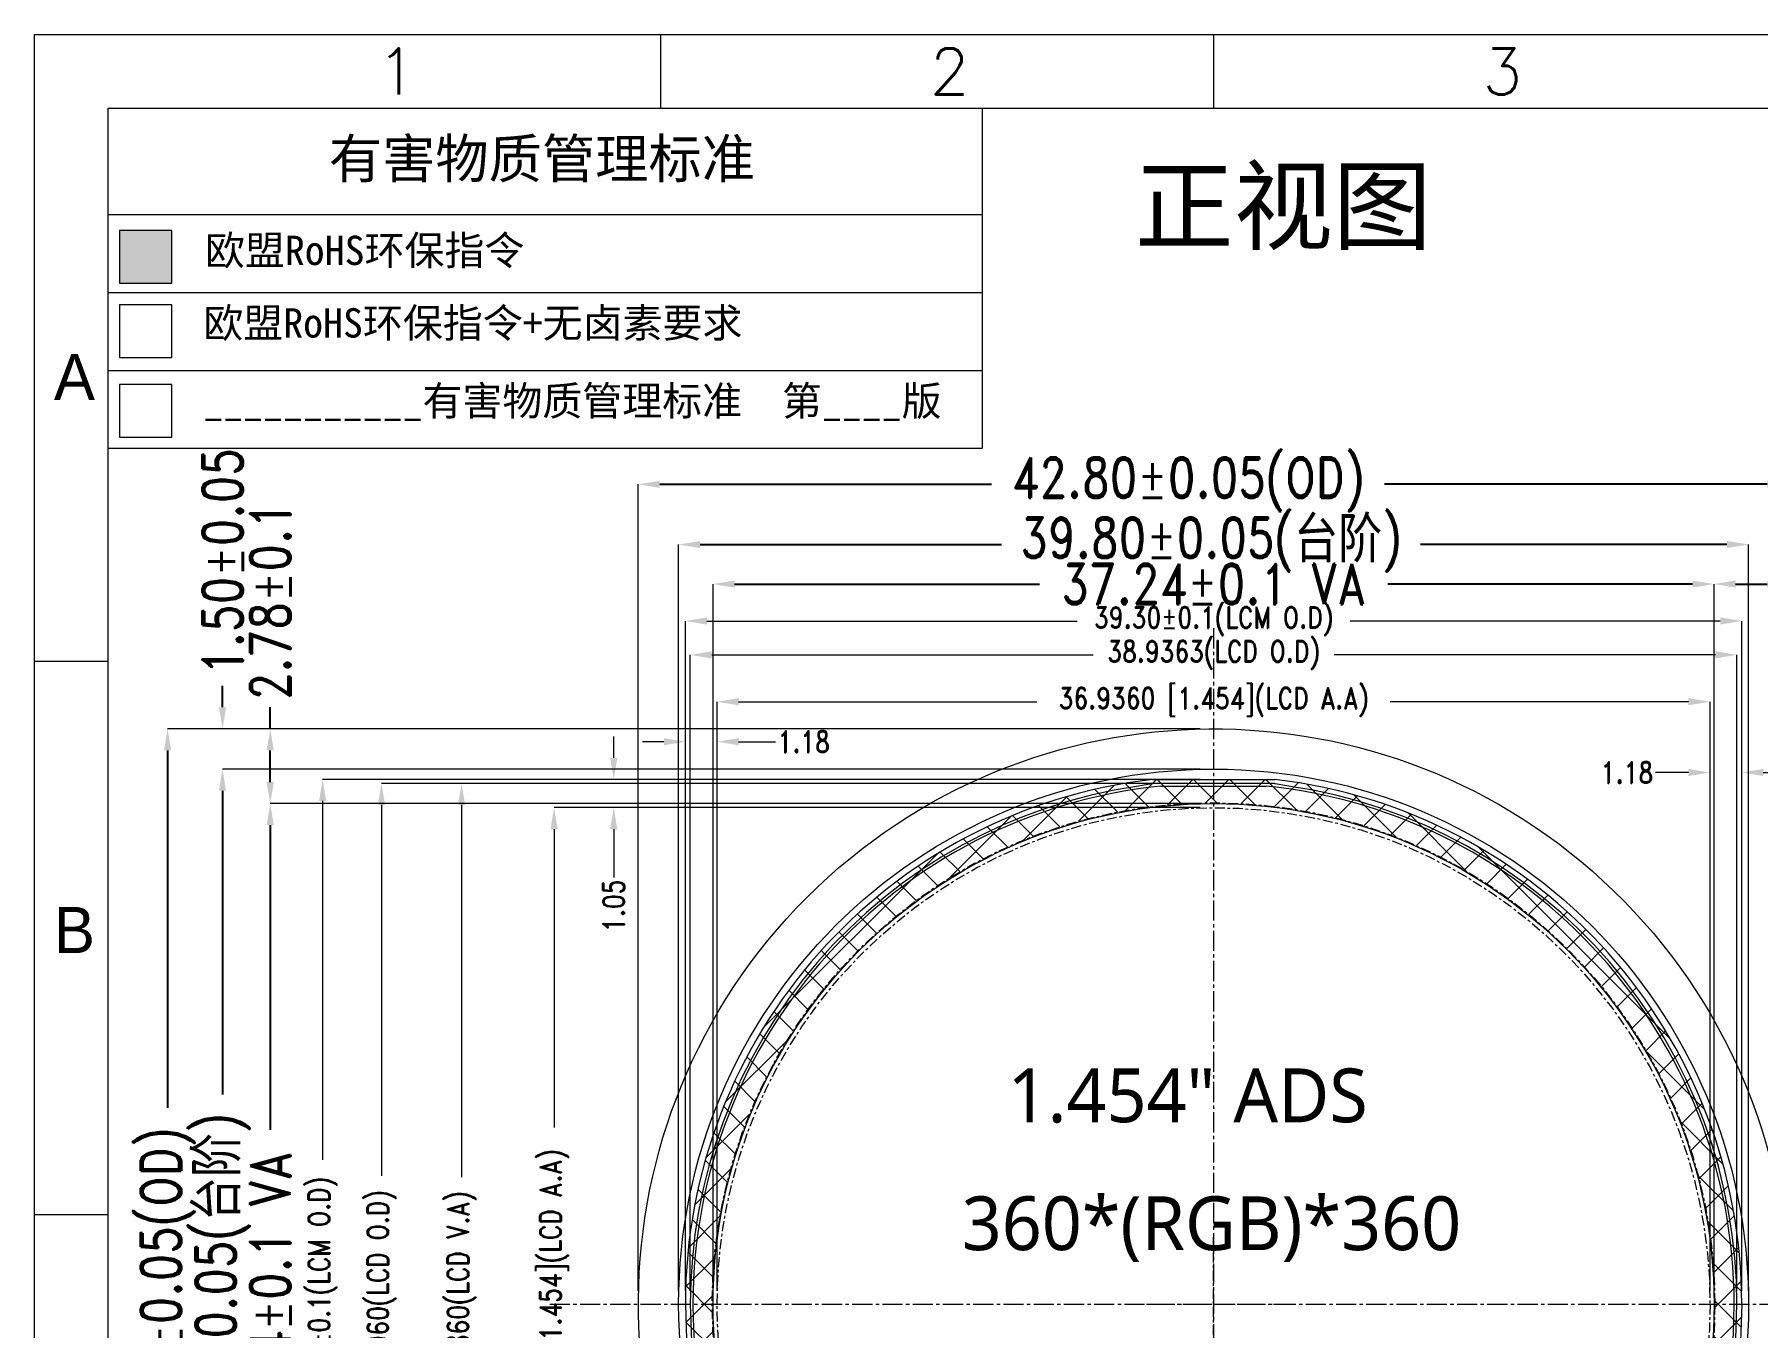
# Model space of a CAD drawing. Header units: millimetres. Extents: x 1087 to 1896, y -176 to 308.
# Drawn here: x 1593.5 to 1657.6, y 259.8 to 307.9 of the extents above; entities that cross this region are included whole.
import ezdxf

# ---------------------------------------------------------------- set-up
doc = ezdxf.new("R2010")
doc.units = ezdxf.units.MM
doc.linetypes.add('CENTER', pattern=[0.6, 0.375, -0.075, 0.075, -0.075])
doc.linetypes.add('CENTER2', pattern=[1.125, 0.75, -0.125, 0.125, -0.125])
doc.layers.get('0').update_dxf_attribs({"color": 255, "lineweight": 5})
doc.layers.get('Defpoints').update_dxf_attribs({"color": 5, "lineweight": 5})
for name, color, linetype, lineweight in [('4 BLU-Shap', 5, 'Continuous', 5), ('5 BLU-Housing', 2, 'Continuous', 5), ('6 BLU-FPCA', 2, 'Continuous', 5), ('BLU', 50, 'Continuous', 5), ('DIM', 3, 'Continuous', 5), ('LCD', 4, 'Continuous', 5), ('lens', 6, 'Continuous', 13), ('POL', 210, 'Continuous', 5), ('图框', 255, 'Continuous', 5)]:
    doc.layers.add(name, color=color, linetype=linetype, lineweight=lineweight)
doc.styles.add('RD', font='ROMAND.shx', dxfattribs={"width": 0.8})
doc.styles.get("Standard").update_dxf_attribs({"font": 'txt', "bigfont": 'gbcbig.shx'})
doc.styles.add('宋体', font='')
doc.styles.add('汉字', font='')
doc.styles.get('宋体').set_extended_font_data('SimSun')
doc.styles.get('汉字').set_extended_font_data('SimSun')
doc.dimstyles.new('DIM', dxfattribs={"dimtxt": 0.8, "dimasz": 0.8, "dimexe": 0, "dimexo": 0.5, "dimgap": 0.11, "dimtad": 0, "dimzin": 1, "dimdsep": 46, "dimtxsty": 'RD', "dimcen": 0, "dimclrd": 256, "dimclre": 256, "dimclrt": 256, "dimadec": 0, "dimazin": 0, "dimtm": 1e-09, "dimtfac": 1, "dimtofl": 0, "dimtmove": 0, "dimatfit": 3, "dimfxl": 0, "dimlwe": -1, "dimarcsym": 0})

# ---------------------------------------------------------------- blocks, each defined once
blk = doc.blocks.new('*D57')
at = {"layer": 'Defpoints', "color": 0, "lineweight": 5, "transparency": 16777216}
for p in [(1657.062, 286.062), (1617.762, 260.653), (1657.062, 260.653)]:
    blk.add_point(p, dxfattribs=at)
at = {"layer": 'DIM', "lineweight": 5, "transparency": 16777216}
for p, q in [((1617.762, 261.153), (1617.762, 286.062)), ((1618.562, 286.062), (1632.335, 286.062)), ((1656.262, 286.062), (1642.49, 286.062)), ((1657.062, 261.153), (1657.062, 286.062))]:
    blk.add_line(p, q, dxfattribs=at)
for points in [[(1618.562, 286.195), (1618.562, 285.929), (1617.762, 286.062)], [(1656.262, 286.195), (1656.262, 285.929), (1657.062, 286.062)]]:
    blk.add_solid(points, dxfattribs=at)
at = {"layer": 'DIM', "lineweight": 5, "transparency": 16777216, "insert": (1637.412, 286.062), "char_height": 0.8, "attachment_point": 5, "style": 'RD'}
blk.add_mtext('39.30±0.1(LCM O.D)', dxfattribs=at)
blk = doc.blocks.new('*D58')
at = {"layer": 'Defpoints', "color": 0, "lineweight": 5, "transparency": 16777216}
for p in [(1637.412, 280.171), (1604.268, 239.215), (1632.526, 239.215)]:
    blk.add_point(p, dxfattribs=at)
at = {"layer": 'DIM', "lineweight": 5, "transparency": 16777216}
for p, q in [((1636.912, 280.171), (1604.268, 280.171)), ((1604.268, 279.371), (1604.268, 266.021)), ((1604.268, 240.015), (1604.268, 255.865)), ((1632.026, 239.215), (1604.268, 239.215))]:
    blk.add_line(p, q, dxfattribs=at)
for points in [[(1604.135, 279.371), (1604.401, 279.371), (1604.268, 280.171)], [(1604.135, 240.015), (1604.401, 240.015), (1604.268, 239.215)]]:
    blk.add_solid(points, dxfattribs=at)
at = {"layer": 'DIM', "lineweight": 5, "transparency": 16777216, "insert": (1604.268, 260.943), "char_height": 0.8, "attachment_point": 5, "rotation": 90, "style": 'RD'}
blk.add_mtext('40.96±0.1(LCM O.D)', dxfattribs=at)
blk = doc.blocks.new('*D59')
at = {"layer": 'Defpoints', "color": 0, "lineweight": 5, "transparency": 16777216}
for p in [(1655.88, 283.06), (1618.944, 260.651), (1655.88, 260.653)]:
    blk.add_point(p, dxfattribs=at)
at = {"layer": 'DIM', "lineweight": 5, "transparency": 16777216}
for p, q in [((1618.944, 261.151), (1618.944, 283.06)), ((1619.744, 283.06), (1630.842, 283.06)), ((1655.08, 283.06), (1643.983, 283.06)), ((1655.88, 261.153), (1655.88, 283.06))]:
    blk.add_line(p, q, dxfattribs=at)
for points in [[(1619.744, 283.194), (1619.744, 282.927), (1618.944, 283.06)], [(1655.08, 283.194), (1655.08, 282.927), (1655.88, 283.06)]]:
    blk.add_solid(points, dxfattribs=at)
at = {"layer": 'DIM', "lineweight": 5, "transparency": 16777216, "insert": (1637.412, 283.06), "char_height": 0.8, "attachment_point": 5, "style": 'RD'}
blk.add_mtext('36.9360 [1.454](LCD A.A)', dxfattribs=at)
blk = doc.blocks.new('*D60')
at = {"layer": 'Defpoints', "color": 0, "lineweight": 5, "transparency": 16777216}
for p in [(1656.881, 284.803), (1617.944, 260.657), (1656.881, 260.655)]:
    blk.add_point(p, dxfattribs=at)
at = {"layer": 'DIM', "lineweight": 5, "transparency": 16777216}
for p, q in [((1617.944, 261.157), (1617.944, 284.803)), ((1618.744, 284.803), (1632.929, 284.803)), ((1656.081, 284.803), (1641.896, 284.803)), ((1656.881, 261.155), (1656.881, 284.803))]:
    blk.add_line(p, q, dxfattribs=at)
for points in [[(1618.744, 284.936), (1618.744, 284.67), (1617.944, 284.803)], [(1656.081, 284.936), (1656.081, 284.67), (1656.881, 284.803)]]:
    blk.add_solid(points, dxfattribs=at)
at = {"layer": 'DIM', "lineweight": 5, "transparency": 16777216, "insert": (1637.412, 284.803), "char_height": 0.8, "attachment_point": 5, "style": 'RD'}
blk.add_mtext('38.9363(LCD O.D)', dxfattribs=at)
blk = doc.blocks.new('*D61')
at = {"layer": 'Defpoints', "color": 0, "lineweight": 5, "transparency": 16777216}
for p in [(1637.412, 280.021), (1606.458, 239.315), (1632.422, 239.315)]:
    blk.add_point(p, dxfattribs=at)
at = {"layer": 'DIM', "lineweight": 5, "transparency": 16777216}
for p, q in [((1636.912, 280.021), (1606.458, 280.021)), ((1606.458, 279.221), (1606.458, 265.426)), ((1606.458, 240.115), (1606.458, 256.46)), ((1631.922, 239.315), (1606.458, 239.315))]:
    blk.add_line(p, q, dxfattribs=at)
for points in [[(1606.325, 279.221), (1606.592, 279.221), (1606.458, 280.021)], [(1606.325, 240.115), (1606.592, 240.115), (1606.458, 239.315)]]:
    blk.add_solid(points, dxfattribs=at)
at = {"layer": 'DIM', "lineweight": 5, "transparency": 16777216, "insert": (1606.458, 260.943), "char_height": 0.8, "attachment_point": 5, "rotation": 90, "style": 'RD'}
blk.add_mtext('40.7060(LCD O.D)', dxfattribs=at)
blk = doc.blocks.new('*D62')
at = {"layer": 'Defpoints', "color": 0, "lineweight": 5, "transparency": 16777216}
for p in [(1637.412, 279.121), (1612.88, 242.185), (1637.412, 242.185)]:
    blk.add_point(p, dxfattribs=at)
at = {"layer": 'DIM', "lineweight": 5, "transparency": 16777216}
for p, q in [((1636.912, 279.121), (1612.88, 279.121)), ((1612.88, 278.321), (1612.88, 267.224)), ((1612.88, 242.985), (1612.88, 254.082)), ((1636.912, 242.185), (1612.88, 242.185))]:
    blk.add_line(p, q, dxfattribs=at)
for points in [[(1612.747, 278.321), (1613.014, 278.321), (1612.88, 279.121)], [(1612.747, 242.985), (1613.014, 242.985), (1612.88, 242.185)]]:
    blk.add_solid(points, dxfattribs=at)
at = {"layer": 'DIM', "lineweight": 5, "transparency": 16777216, "insert": (1612.88, 260.653), "char_height": 0.8, "attachment_point": 5, "rotation": 90, "style": 'RD'}
blk.add_mtext('36.9360 [1.454](LCD A.A)', dxfattribs=at)
blk = doc.blocks.new('*D63')
at = {"layer": 'Defpoints', "color": 0, "lineweight": 5, "transparency": 16777216}
for p in [(1637.412, 280.021), (1609.437, 241.235), (1627.933, 241.235)]:
    blk.add_point(p, dxfattribs=at)
at = {"layer": 'DIM', "lineweight": 5, "transparency": 16777216}
for p, q in [((1636.912, 280.021), (1609.437, 280.021)), ((1609.437, 279.221), (1609.437, 265.381)), ((1609.437, 242.035), (1609.437, 256.505)), ((1627.433, 241.235), (1609.437, 241.235))]:
    blk.add_line(p, q, dxfattribs=at)
for points in [[(1609.303, 279.221), (1609.57, 279.221), (1609.437, 280.021)], [(1609.303, 242.035), (1609.57, 242.035), (1609.437, 241.235)]]:
    blk.add_solid(points, dxfattribs=at)
at = {"layer": 'DIM', "lineweight": 5, "transparency": 16777216, "insert": (1609.437, 260.943), "char_height": 0.8, "attachment_point": 5, "rotation": 90, "style": 'RD'}
blk.add_mtext('38.7860(LCD V.A)', dxfattribs=at)
blk = doc.blocks.new('*D64')
at = {"layer": 'Defpoints', "color": 0, "lineweight": 5, "transparency": 16777216}
for p in [(1657.062, 280.429), (1655.88, 260.653), (1657.062, 260.653)]:
    blk.add_point(p, dxfattribs=at)
at = {"layer": 'DIM', "lineweight": 5, "transparency": 16777216}
for p, q in [((1655.08, 280.429), (1653.848, 280.429)), ((1655.88, 261.153), (1655.88, 280.429)), ((1657.062, 261.153), (1657.062, 280.429)), ((1657.862, 280.429), (1658.662, 280.429))]:
    blk.add_line(p, q, dxfattribs=at)
for points in [[(1655.08, 280.563), (1655.08, 280.296), (1655.88, 280.429)], [(1657.862, 280.563), (1657.862, 280.296), (1657.062, 280.429)]]:
    blk.add_solid(points, dxfattribs=at)
at = {"layer": 'DIM', "lineweight": 5, "transparency": 16777216, "insert": (1652.794, 280.429), "char_height": 0.8, "attachment_point": 5, "style": 'RD'}
blk.add_mtext('1.18', dxfattribs=at)
blk = doc.blocks.new('*D65')
at = {"layer": 'Defpoints', "color": 0, "lineweight": 5, "transparency": 16777216}
for p in [(1617.762, 281.574), (1617.762, 260.653), (1618.944, 260.651)]:
    blk.add_point(p, dxfattribs=at)
at = {"layer": 'DIM', "lineweight": 5, "transparency": 16777216}
for p, q in [((1616.962, 281.574), (1616.162, 281.574)), ((1617.762, 261.153), (1617.762, 281.574)), ((1618.944, 261.151), (1618.944, 281.574)), ((1619.744, 281.574), (1621.112, 281.574))]:
    blk.add_line(p, q, dxfattribs=at)
for points in [[(1616.962, 281.707), (1616.962, 281.44), (1617.762, 281.574)], [(1619.744, 281.707), (1619.744, 281.44), (1618.944, 281.574)]]:
    blk.add_solid(points, dxfattribs=at)
at = {"layer": 'DIM', "lineweight": 5, "transparency": 16777216, "insert": (1622.167, 281.574), "char_height": 0.8, "attachment_point": 5, "style": 'RD'}
blk.add_mtext('1.18', dxfattribs=at)
blk = doc.blocks.new('*D66')
at = {"layer": 'Defpoints', "color": 0, "lineweight": 5, "transparency": 16777216}
for p in [(1615.097, 280.171), (1637.412, 280.171), (1637.412, 279.121)]:
    blk.add_point(p, dxfattribs=at)
at = {"layer": 'DIM', "lineweight": 5, "transparency": 16777216}
for p, q in [((1615.097, 280.971), (1615.097, 281.771)), ((1636.912, 280.171), (1615.097, 280.171)), ((1636.912, 279.121), (1615.097, 279.121)), ((1615.097, 278.321), (1615.097, 276.529))]:
    blk.add_line(p, q, dxfattribs=at)
for points in [[(1614.964, 280.971), (1615.231, 280.971), (1615.097, 280.171)], [(1614.964, 278.321), (1615.231, 278.321), (1615.097, 279.121)]]:
    blk.add_solid(points, dxfattribs=at)
at = {"layer": 'DIM', "lineweight": 5, "transparency": 16777216, "insert": (1615.097, 275.475), "char_height": 0.8, "attachment_point": 5, "rotation": 90, "style": 'RD'}
blk.add_mtext('1.05', dxfattribs=at)
blk = doc.blocks.new('R146A3D-001-BLU-V01-A')
at = {"layer": '4 BLU-Shap', "lineweight": 5}
h = blk.add_hatch(dxfattribs=at)
h.set_pattern_fill('ANSI37', color=4, scale=0.3)
h.paths.add_polyline_path([(762.067, 231.452), (763.447, 232.494), (764.767, 233.61), (765.992, 234.828), (767.067, 236.183), (768.045, 237.608), (768.934, 239.091), (769.696, 240.643), (770.344, 242.246), (770.865, 243.894), (771.307, 245.566), (771.605, 247.268), (771.778, 248.989), (771.833, 250.716, 0.380639), (754.457, 270.234), (749.909, 270.234, 0.380639), (732.533, 250.716), (732.589, 248.989), (732.761, 247.268), (733.06, 245.566), (733.501, 243.894), (734.022, 242.246), (734.671, 240.643), (735.432, 239.091), (736.321, 237.608), (737.3, 236.183), (738.374, 234.828), (739.6, 233.61), (740.92, 232.494), (742.299, 231.452), (743.013, 230.904), (743.765, 230.477), (744.543, 230.103), (745.347, 229.785), (746.171, 229.523), (747.06, 229.307, 0.080113), (747.378, 229.282), (747.378, 229.278), (757.07, 229.278, 0.059768), (757.306, 229.307), (758.196, 229.523), (759.019, 229.785), (759.823, 230.103), (760.602, 230.477), (761.354, 230.904)])
h.paths.add_polyline_path([(733.533, 250.716, -1), (770.833, 250.716, -1)], flags=16)
at = {"layer": '4 BLU-Shap', "linetype": 'CENTER', "lineweight": 5}
blk.add_circle((752.183, 250.716), 18.65, dxfattribs=at)
at = {"layer": '5 BLU-Housing', "lineweight": 5}
for p, q in [((749.909, 270.234), (754.457, 270.234)), ((732.533, 250.716), (732.589, 248.989)), ((771.833, 250.716), (771.778, 248.989)), ((732.589, 248.989), (732.761, 247.268)), ((771.778, 248.989), (771.605, 247.268)), ((732.761, 247.268), (733.06, 245.566)), ((771.605, 247.268), (771.307, 245.566)), ((733.06, 245.566), (733.501, 243.894)), ((771.307, 245.566), (770.865, 243.894)), ((733.501, 243.894), (734.022, 242.246)), ((770.865, 243.894), (770.344, 242.246)), ((734.022, 242.246), (734.671, 240.643)), ((770.344, 242.246), (769.696, 240.643)), ((734.671, 240.643), (735.432, 239.091)), ((769.696, 240.643), (768.934, 239.091)), ((735.432, 239.091), (736.321, 237.608)), ((768.934, 239.091), (768.045, 237.608)), ((736.321, 237.608), (737.3, 236.183)), ((768.045, 237.608), (767.067, 236.183)), ((737.3, 236.183), (738.374, 234.828)), ((767.067, 236.183), (765.992, 234.828)), ((738.374, 234.828), (739.6, 233.61)), ((765.992, 234.828), (764.767, 233.61)), ((739.6, 233.61), (740.92, 232.494)), ((764.767, 233.61), (763.447, 232.494)), ((740.92, 232.494), (742.299, 231.452)), ((763.447, 232.494), (762.067, 231.452)), ((742.299, 231.452), (743.013, 230.904)), ((762.067, 231.452), (761.354, 230.904)), ((743.013, 230.904), (743.765, 230.477)), ((761.354, 230.904), (760.602, 230.477)), ((743.765, 230.477), (744.543, 230.103)), ((760.602, 230.477), (759.823, 230.103)), ((744.543, 230.103), (745.347, 229.785)), ((745.347, 229.785), (746.171, 229.523)), ((746.171, 229.523), (747.06, 229.307)), ((758.196, 229.523), (757.306, 229.307)), ((759.019, 229.785), (758.196, 229.523)), ((759.823, 230.103), (759.019, 229.785)), ((747.297, 229.278), (757.07, 229.278))]:
    blk.add_line(p, q, dxfattribs=at)
for centre, radius, start, end in [((752.183, 250.716), 19.65, 96.64487, 180), ((752.183, 250.716), 19.65, 0, 83.35513), ((747.297, 230.278), 1, 256.31844, 270), ((757.07, 230.278), 1, 270, 283.68156)]:
    blk.add_arc(centre, radius, start, end, dxfattribs=at)
at = {"layer": '6 BLU-FPCA', "lineweight": 5}
for p, q in [((747.378, 226.18), (747.378, 229.278)), ((748.657, 226.18), (748.657, 229.278)), ((747.118, 225.505), (747.118, 223.235)), ((747.118, 225.035), (748.918, 225.035)), ((747.418, 224.435), (747.418, 225.035)), ((747.818, 225.035), (747.818, 224.435)), ((748.218, 224.235), (748.218, 225.035)), ((748.618, 225.035), (748.618, 224.235)), ((748.918, 225.505), (748.918, 223.235)), ((747.418, 224.135), (747.418, 223.385)), ((747.818, 224.135), (747.818, 223.385)), ((748.218, 223.385), (748.218, 223.935)), ((748.618, 223.935), (748.618, 223.385)), ((747.118, 223.235), (747.493, 223.235)), ((748.543, 223.235), (748.918, 223.235))]:
    blk.add_line(p, q, dxfattribs=at)
blk.add_lwpolyline([(748.293, 223.235), (747.743, 223.235)], dxfattribs=at)
for centre in [(747.618, 224.285), (748.418, 224.085)]:
    blk.add_circle(centre, 0.125, dxfattribs=at)
for centre, radius, start, end in [((747.618, 225.505), 0.5, 140.84611, 180), ((746.859, 226.183), 0.519, 315.62439, 359.6468), ((749.176, 226.183), 0.519, 180.3532, 224.37561), ((748.418, 225.505), 0.5, 0, 39.15389), ((748.418, 225.505), 0.5, 0, 39.15389), ((747.618, 224.285), 0.25, 143.1301, 216.8699), ((747.618, 224.285), 0.25, 323.1301, 36.8699), ((748.418, 224.085), 0.25, 143.1301, 216.8699), ((748.418, 224.085), 0.25, 143.1301, 216.8699), ((748.418, 224.085), 0.25, 323.1301, 36.8699), ((748.418, 224.085), 0.25, 323.1301, 36.8699), ((747.618, 223.235), 0.25, 143.1301, 180), ((747.618, 223.235), 0.25, 143.1301, 180), ((747.618, 223.235), 0.125, 0, 180), ((747.618, 223.235), 0.25, 0, 36.8699), ((747.618, 223.235), 0.25, 0, 36.8699), ((748.418, 223.235), 0.25, 143.1301, 180), ((748.418, 223.235), 0.125, 0, 180), ((748.418, 223.235), 0.25, 0, 36.8699)]:
    blk.add_arc(centre, radius, start, end, dxfattribs=at)
at = {"layer": '6 BLU-FPCA', "color": 255, "lineweight": 5, "style": '宋体'}
for s, p in [('A', (747.473, 225.094)), ('K', (748.355, 225.099))]:
    blk.add_text(s, height=0.407, dxfattribs=at).set_placement(p)
blk = doc.blocks.new('*D76')
at = {"layer": 'Defpoints', "color": 0, "lineweight": 5, "transparency": 16777216}
for p in [(1657.312, 288.908), (1617.512, 260.653), (1657.312, 260.653)]:
    blk.add_point(p, dxfattribs=at)
at = {"layer": 'DIM', "transparency": 16777216}
for p, q in [((1617.512, 261.153), (1617.512, 288.908)), ((1657.312, 261.153), (1657.312, 288.908))]:
    blk.add_line(p, q, dxfattribs=at)
at = {"layer": 'DIM', "lineweight": -2, "transparency": 16777216}
for p, q in [((1618.312, 288.908), (1629.517, 288.908)), ((1656.512, 288.908), (1645.112, 288.908))]:
    blk.add_line(p, q, dxfattribs=at)
at = {"layer": 'DIM', "lineweight": 5, "transparency": 16777216}
for points in [[(1618.312, 289.041), (1618.312, 288.775), (1617.512, 288.908)], [(1656.512, 289.041), (1656.512, 288.775), (1657.312, 288.908)]]:
    blk.add_solid(points, dxfattribs=at)
at = {"layer": 'DIM', "lineweight": 5, "transparency": 16777216, "insert": (1637.314, 288.908), "char_height": 1.5, "attachment_point": 5, "style": 'RD'}
blk.add_mtext('\\A1;39.80±0.05({\\fSimSun|b0|i0|c134|p2;台阶})', dxfattribs=at)
blk = doc.blocks.new('*D77')
at = {"layer": 'Defpoints', "color": 0, "lineweight": 5, "transparency": 16777216}
for p in [(1656.032, 287.437), (1618.792, 260.653), (1656.032, 260.653)]:
    blk.add_point(p, dxfattribs=at)
at = {"layer": 'DIM', "transparency": 16777216}
for p, q in [((1618.792, 261.153), (1618.792, 287.437)), ((1656.032, 261.153), (1656.032, 287.437))]:
    blk.add_line(p, q, dxfattribs=at)
at = {"layer": 'DIM', "lineweight": -2, "transparency": 16777216}
for p, q in [((1619.592, 287.437), (1630.931, 287.437)), ((1655.232, 287.437), (1643.894, 287.437))]:
    blk.add_line(p, q, dxfattribs=at)
at = {"layer": 'DIM', "lineweight": 5, "transparency": 16777216}
for points in [[(1619.592, 287.57), (1619.592, 287.304), (1618.792, 287.437)], [(1655.232, 287.57), (1655.232, 287.304), (1656.032, 287.437)]]:
    blk.add_solid(points, dxfattribs=at)
at = {"layer": 'DIM', "lineweight": 5, "transparency": 16777216, "insert": (1637.412, 287.437), "char_height": 1.5, "attachment_point": 5, "style": 'RD'}
blk.add_mtext('37.24%%P0.1 VA', dxfattribs=at)
blk = doc.blocks.new('*D78')
at = {"layer": 'Defpoints', "color": 0, "lineweight": 5, "transparency": 16777216}
for p in [(1637.412, 279.273), (1602.319, 242.033), (1637.412, 242.033)]:
    blk.add_point(p, dxfattribs=at)
at = {"layer": 'DIM', "transparency": 16777216}
for p, q in [((1636.912, 279.273), (1602.319, 279.273)), ((1636.912, 242.033), (1602.319, 242.033))]:
    blk.add_line(p, q, dxfattribs=at)
at = {"layer": 'DIM', "lineweight": -2, "transparency": 16777216}
for p, q in [((1602.319, 278.473), (1602.319, 267.134)), ((1602.319, 242.833), (1602.319, 254.172))]:
    blk.add_line(p, q, dxfattribs=at)
at = {"layer": 'DIM', "lineweight": 5, "transparency": 16777216}
for points in [[(1602.185, 278.473), (1602.452, 278.473), (1602.319, 279.273)], [(1602.185, 242.833), (1602.452, 242.833), (1602.319, 242.033)]]:
    blk.add_solid(points, dxfattribs=at)
at = {"layer": 'DIM', "lineweight": 5, "transparency": 16777216, "insert": (1602.319, 260.653), "char_height": 1.5, "attachment_point": 5, "rotation": 90, "style": 'RD'}
blk.add_mtext('37.24%%P0.1 VA', dxfattribs=at)
blk = doc.blocks.new('*D79')
at = {"layer": 'Defpoints', "color": 0, "lineweight": 5, "transparency": 16777216}
for p in [(1658.812, 287.437), (1656.032, 260.653), (1658.812, 260.653)]:
    blk.add_point(p, dxfattribs=at)
at = {"layer": 'DIM', "transparency": 16777216}
for p, q in [((1656.032, 261.153), (1656.032, 287.437)), ((1658.812, 261.153), (1658.812, 287.437))]:
    blk.add_line(p, q, dxfattribs=at)
at = {"layer": 'DIM', "lineweight": -2, "transparency": 16777216}
for p, q in [((1656.832, 287.437), (1658.012, 287.437)), ((1658.812, 287.437), (1659.612, 287.437))]:
    blk.add_line(p, q, dxfattribs=at)
at = {"layer": 'DIM', "lineweight": 5, "transparency": 16777216}
for points in [[(1656.832, 287.57), (1656.832, 287.304), (1656.032, 287.437)], [(1658.012, 287.57), (1658.012, 287.304), (1658.812, 287.437)]]:
    blk.add_solid(points, dxfattribs=at)
at = {"layer": 'DIM', "lineweight": 5, "transparency": 16777216, "insert": (1663.58, 287.437), "char_height": 1.5, "attachment_point": 5, "style": 'RD'}
blk.add_mtext('2.78%%P0.1', dxfattribs=at)
blk = doc.blocks.new('*D80')
at = {"layer": 'Defpoints', "color": 0, "lineweight": 5, "transparency": 16777216}
for p in [(1602.319, 282.053), (1637.412, 282.053), (1637.412, 279.273)]:
    blk.add_point(p, dxfattribs=at)
at = {"layer": 'DIM', "lineweight": -2, "transparency": 16777216}
for p, q in [((1602.319, 282.053), (1602.319, 282.853)), ((1602.319, 280.073), (1602.319, 281.253))]:
    blk.add_line(p, q, dxfattribs=at)
at = {"layer": 'DIM', "transparency": 16777216}
for p, q in [((1636.912, 282.053), (1602.319, 282.053)), ((1636.912, 279.273), (1602.319, 279.273))]:
    blk.add_line(p, q, dxfattribs=at)
at = {"layer": 'DIM', "lineweight": 5, "transparency": 16777216}
for points in [[(1602.185, 281.253), (1602.452, 281.253), (1602.319, 282.053)], [(1602.185, 280.073), (1602.452, 280.073), (1602.319, 279.273)]]:
    blk.add_solid(points, dxfattribs=at)
at = {"layer": 'DIM', "lineweight": 5, "transparency": 16777216, "insert": (1602.319, 286.82), "char_height": 1.5, "attachment_point": 5, "rotation": 90, "style": 'RD'}
blk.add_mtext('2.78%%P0.1', dxfattribs=at)
blk = doc.blocks.new('*D81')
at = {"layer": 'Defpoints', "color": 0, "lineweight": 5, "transparency": 16777216}
for p in [(1637.412, 280.553), (1600.544, 240.753), (1637.412, 240.753)]:
    blk.add_point(p, dxfattribs=at)
at = {"layer": 'DIM', "transparency": 16777216}
for p, q in [((1636.912, 280.553), (1600.544, 280.553)), ((1636.912, 240.753), (1600.544, 240.753))]:
    blk.add_line(p, q, dxfattribs=at)
at = {"layer": 'DIM', "lineweight": -2, "transparency": 16777216}
for p, q in [((1600.544, 279.753), (1600.544, 268.451)), ((1600.544, 241.553), (1600.544, 252.855))]:
    blk.add_line(p, q, dxfattribs=at)
at = {"layer": 'DIM', "lineweight": 5, "transparency": 16777216}
for points in [[(1600.41, 279.753), (1600.677, 279.753), (1600.544, 280.553)], [(1600.41, 241.553), (1600.677, 241.553), (1600.544, 240.753)]]:
    blk.add_solid(points, dxfattribs=at)
at = {"layer": 'DIM', "lineweight": 5, "transparency": 16777216, "insert": (1600.544, 260.653), "char_height": 1.5, "attachment_point": 5, "rotation": 90, "style": 'RD'}
blk.add_mtext('\\A1;39.80±0.05({\\fSimSun|b0|i0|c134|p2;台阶})', dxfattribs=at)
blk = doc.blocks.new('*D82')
at = {"layer": 'Defpoints', "color": 0, "lineweight": 5, "transparency": 16777216}
for p in [(1658.812, 291.146), (1616.012, 260.653), (1658.812, 260.653)]:
    blk.add_point(p, dxfattribs=at)
at = {"layer": 'DIM', "transparency": 16777216}
for p, q in [((1616.012, 261.153), (1616.012, 291.146)), ((1658.812, 261.153), (1658.812, 291.146))]:
    blk.add_line(p, q, dxfattribs=at)
at = {"layer": 'DIM', "lineweight": -2, "transparency": 16777216}
for p, q in [((1616.812, 291.146), (1629.147, 291.146)), ((1658.012, 291.146), (1643.767, 291.146))]:
    blk.add_line(p, q, dxfattribs=at)
at = {"layer": 'DIM', "lineweight": 5, "transparency": 16777216}
for points in [[(1616.812, 291.28), (1616.812, 291.013), (1616.012, 291.146)], [(1658.012, 291.28), (1658.012, 291.013), (1658.812, 291.146)]]:
    blk.add_solid(points, dxfattribs=at)
at = {"layer": 'DIM', "lineweight": 5, "transparency": 16777216, "insert": (1636.457, 291.146), "char_height": 1.5, "attachment_point": 5, "style": 'RD'}
blk.add_mtext('\\A1;42.80±0.05(OD)', dxfattribs=at)
blk = doc.blocks.new('*D83')
at = {"layer": 'Defpoints', "color": 0, "lineweight": 5, "transparency": 16777216}
for p in [(1637.412, 282.053), (1598.501, 239.253), (1637.412, 239.253)]:
    blk.add_point(p, dxfattribs=at)
at = {"layer": 'DIM', "transparency": 16777216}
for p, q in [((1636.912, 282.053), (1598.501, 282.053)), ((1636.912, 239.253), (1598.501, 239.253))]:
    blk.add_line(p, q, dxfattribs=at)
at = {"layer": 'DIM', "lineweight": -2, "transparency": 16777216}
for p, q in [((1598.501, 281.253), (1598.501, 267.963)), ((1598.501, 240.053), (1598.501, 253.343))]:
    blk.add_line(p, q, dxfattribs=at)
at = {"layer": 'DIM', "lineweight": 5, "transparency": 16777216}
for points in [[(1598.367, 281.253), (1598.634, 281.253), (1598.501, 282.053)], [(1598.367, 240.053), (1598.634, 240.053), (1598.501, 239.253)]]:
    blk.add_solid(points, dxfattribs=at)
at = {"layer": 'DIM', "lineweight": 5, "transparency": 16777216, "insert": (1598.501, 260.653), "char_height": 1.5, "attachment_point": 5, "rotation": 90, "style": 'RD'}
blk.add_mtext('\\A1;42.80±0.05(OD)', dxfattribs=at)
blk = doc.blocks.new('*D84')
at = {"layer": 'Defpoints', "color": 0, "lineweight": 5, "transparency": 16777216}
for p in [(1600.544, 282.053), (1637.412, 282.053), (1637.412, 280.553)]:
    blk.add_point(p, dxfattribs=at)
at = {"layer": 'DIM', "lineweight": -2, "transparency": 16777216}
for p, q in [((1600.544, 282.853), (1600.544, 283.653)), ((1600.544, 279.753), (1600.544, 278.953))]:
    blk.add_line(p, q, dxfattribs=at)
at = {"layer": 'DIM', "transparency": 16777216}
for p, q in [((1636.912, 282.053), (1600.544, 282.053)), ((1636.912, 280.553), (1600.544, 280.553))]:
    blk.add_line(p, q, dxfattribs=at)
at = {"layer": 'DIM', "lineweight": 5, "transparency": 16777216}
for points in [[(1600.41, 282.853), (1600.677, 282.853), (1600.544, 282.053)], [(1600.41, 279.753), (1600.677, 279.753), (1600.544, 280.553)]]:
    blk.add_solid(points, dxfattribs=at)
at = {"layer": 'DIM', "lineweight": 5, "transparency": 16777216, "insert": (1600.544, 288.277), "char_height": 1.5, "attachment_point": 5, "rotation": 90, "style": 'RD'}
blk.add_mtext('\\A1;1.50±0.05', dxfattribs=at)
blk = doc.blocks.new('R146A3D-014-CVL-V02-A')
at = {"color": 1, "linetype": 'CENTER', "lineweight": 5}
for p, q in [((1402.316, 242.384), (1402.316, 247.384)), ((1399.816, 244.884), (1404.816, 244.884))]:
    blk.add_line(p, q, dxfattribs=at)
at = {"color": 6, "linetype": 'Continuous'}
for points in [[(1416.943, 229.263, -60.872654), (1417.937, 230.257, 0.694893)], [(1417.937, 230.257, 0.694893), (1416.943, 229.263, -60.872654)]]:
    blk.add_lwpolyline(points, format="xyb", close=True, dxfattribs=at)
blk.add_circle((1402.316, 244.884), 19.9, dxfattribs=at)
blk.add_circle((1402.316, 244.884), 19.9, dxfattribs=at)
at = {"layer": 'lens', "color": 1}
blk.add_circle((1402.316, 244.884), 18.62, dxfattribs=at)
blk = doc.blocks.new('*D96')
at = {"layer": 'Defpoints', "color": 0, "lineweight": 5, "transparency": 16777216}
for p in [(1658.812, 288.908), (1657.312, 260.653), (1658.812, 260.653)]:
    blk.add_point(p, dxfattribs=at)
at = {"layer": 'DIM', "lineweight": -2, "transparency": 16777216}
for p, q in [((1656.512, 288.908), (1655.712, 288.908)), ((1659.612, 288.908), (1660.412, 288.908))]:
    blk.add_line(p, q, dxfattribs=at)
at = {"layer": 'DIM', "transparency": 16777216}
for p, q in [((1657.312, 261.153), (1657.312, 288.908)), ((1658.812, 261.153), (1658.812, 288.908))]:
    blk.add_line(p, q, dxfattribs=at)
at = {"layer": 'DIM', "lineweight": 5, "transparency": 16777216}
for points in [[(1656.512, 289.041), (1656.512, 288.775), (1657.312, 288.908)], [(1659.612, 289.041), (1659.612, 288.775), (1658.812, 288.908)]]:
    blk.add_solid(points, dxfattribs=at)
at = {"layer": 'DIM', "lineweight": 5, "transparency": 16777216, "insert": (1665.037, 288.908), "char_height": 1.5, "attachment_point": 5, "style": 'RD'}
blk.add_mtext('\\A1;1.50±0.05', dxfattribs=at)
blk = doc.blocks.new('R146A3D-001-POL-V01-A')
at = {"layer": 'POL', "lineweight": 5}
for p, q in [((511.858, 270.51), (515.79, 270.51)), ((508.516, 232.026), (519.132, 232.026))]:
    blk.add_line(p, q, dxfattribs=at)
for centre, radius, start, end in [((513.824, 251.242), 19.368, 95.82482, 180), ((513.824, 251.242), 19.368, 0, 84.17518), ((518.149, 251.301), 23.693, 180.14186, 221.89056), ((509.499, 251.301), 23.693, 318.10944, 359.85814), ((508.516, 243.026), 11, 223.30715, 270), ((519.132, 243.026), 11, 270, 316.69285)]:
    blk.add_arc(centre, radius, start, end, dxfattribs=at)

msp = doc.modelspace()

# ---------------------------------------------------------------- hatches: boundary and pattern name
at = {"layer": '图框', "lineweight": 5}
msp.add_hatch(color=3, dxfattribs=at).paths.add_polyline_path([(1596.70571, 300.58613), (1596.70571, 298.6287), (1598.66314, 298.6287), (1598.66314, 300.58613)])

# ---------------------------------------------------------------- linework, layer by layer
at = {"layer": 'LCD', "color": 1, "linetype": 'CENTER2', "lineweight": 5}
for p, q in [((1637.41248, 285.79431), (1637.41248, 235.51183)), ((1612.71951, 260.65307), (1662.10546, 260.65307))]:
    msp.add_line(p, q, dxfattribs=at)
at = {"layer": 'LCD', "lineweight": 5}
for p, q in [((1632.86249, 279.58188), (1632.025, 279.36074)), ((1633.70898, 279.76553), (1632.86249, 279.58188)), ((1634.16047, 279.84541), (1633.70898, 279.76553)), ((1634.25767, 279.86373), (1634.16047, 279.84541)), ((1635.11588, 280.0103), (1634.25767, 279.86373)), ((1635.12043, 280.01096), (1635.11588, 280.0103)), ((1635.12497, 280.0116), (1635.12043, 280.01096)), ((1635.12952, 280.01222), (1635.12497, 280.0116)), ((1635.13407, 280.01282), (1635.12952, 280.01222)), ((1635.13863, 280.0134), (1635.13407, 280.01282)), ((1635.14318, 280.01395), (1635.13863, 280.0134)), ((1635.14774, 280.01449), (1635.14318, 280.01395)), ((1635.1523, 280.01501), (1635.14774, 280.01449)), ((1635.15687, 280.0155), (1635.1523, 280.01501)), ((1635.16143, 280.01597), (1635.15687, 280.0155)), ((1635.166, 280.01643), (1635.16143, 280.01597)), ((1635.17057, 280.01686), (1635.166, 280.01643)), ((1635.17515, 280.01727), (1635.17057, 280.01686)), ((1635.17972, 280.01766), (1635.17515, 280.01727)), ((1635.1843, 280.01803), (1635.17972, 280.01766)), ((1635.18887, 280.01837), (1635.1843, 280.01803)), ((1635.19345, 280.0187), (1635.18887, 280.01837)), ((1635.19803, 280.01901), (1635.19345, 280.0187)), ((1635.20262, 280.01929), (1635.19803, 280.01901)), ((1635.2072, 280.01955), (1635.20262, 280.01929)), ((1635.21178, 280.0198), (1635.2072, 280.01955)), ((1635.21637, 280.02002), (1635.21178, 280.0198)), ((1635.22095, 280.02022), (1635.21637, 280.02002)), ((1635.22554, 280.0204), (1635.22095, 280.02022)), ((1635.23013, 280.02055), (1635.22554, 280.0204)), ((1635.23472, 280.02069), (1635.23013, 280.02055)), ((1635.23931, 280.02081), (1635.23472, 280.02069)), ((1635.2439, 280.0209), (1635.23931, 280.02081)), ((1635.24849, 280.02098), (1635.2439, 280.0209)), ((1635.25308, 280.02103), (1635.24849, 280.02098)), ((1635.25767, 280.02106), (1635.25308, 280.02103)), ((1635.26226, 280.02107), (1635.25767, 280.02106)), ((1639.5627, 280.02107), (1635.26226, 280.02107)), ((1639.56729, 280.02106), (1639.5627, 280.02107)), ((1639.57188, 280.02103), (1639.56729, 280.02106)), ((1639.57647, 280.02098), (1639.57188, 280.02103)), ((1639.58106, 280.0209), (1639.57647, 280.02098)), ((1639.58565, 280.02081), (1639.58106, 280.0209)), ((1639.59024, 280.02069), (1639.58565, 280.02081)), ((1639.59483, 280.02055), (1639.59024, 280.02069)), ((1639.59942, 280.0204), (1639.59483, 280.02055)), ((1639.60401, 280.02022), (1639.59942, 280.0204)), ((1639.60859, 280.02002), (1639.60401, 280.02022)), ((1639.61318, 280.0198), (1639.60859, 280.02002)), ((1639.61776, 280.01955), (1639.61318, 280.0198)), ((1639.62234, 280.01929), (1639.61776, 280.01955)), ((1639.62693, 280.01901), (1639.62234, 280.01929)), ((1639.63151, 280.0187), (1639.62693, 280.01901)), ((1639.63609, 280.01837), (1639.63151, 280.0187)), ((1639.64066, 280.01803), (1639.63609, 280.01837)), ((1639.64524, 280.01766), (1639.64066, 280.01803)), ((1639.64981, 280.01727), (1639.64524, 280.01766)), ((1639.65439, 280.01686), (1639.64981, 280.01727)), ((1639.65896, 280.01643), (1639.65439, 280.01686)), ((1639.66353, 280.01597), (1639.65896, 280.01643)), ((1639.66809, 280.0155), (1639.66353, 280.01597)), ((1639.67266, 280.01501), (1639.66809, 280.0155)), ((1639.67722, 280.01449), (1639.67266, 280.01501)), ((1639.68178, 280.01395), (1639.67722, 280.01449)), ((1639.68633, 280.0134), (1639.68178, 280.01395)), ((1639.69089, 280.01282), (1639.68633, 280.0134)), ((1639.69544, 280.01222), (1639.69089, 280.01282)), ((1639.69999, 280.0116), (1639.69544, 280.01222)), ((1639.70453, 280.01096), (1639.69999, 280.0116)), ((1639.70908, 280.0103), (1639.70453, 280.01096)), ((1640.56729, 279.86373), (1639.70908, 280.0103)), ((1640.66449, 279.84541), (1640.56729, 279.86373)), ((1641.11598, 279.76553), (1640.66449, 279.84541)), ((1641.96247, 279.58188), (1641.11598, 279.76553)), ((1642.79996, 279.36074), (1641.96247, 279.58188)), ((1631.19818, 279.10259), (1630.38366, 278.8079)), ((1632.025, 279.36074), (1631.19818, 279.10259)), ((1643.62678, 279.10259), (1642.79996, 279.36074)), ((1644.4413, 278.8079), (1643.62678, 279.10259)), ((1629.58306, 278.47727), (1628.79795, 278.11136)), ((1630.38366, 278.8079), (1629.58306, 278.47727)), ((1645.2419, 278.47727), (1644.4413, 278.8079)), ((1646.02701, 278.11136), (1645.2419, 278.47727)), ((1628.0299, 277.71089), (1627.28043, 277.27665)), ((1628.79795, 278.11136), (1628.0299, 277.71089)), ((1646.79506, 277.71089), (1646.02701, 278.11136)), ((1647.54453, 277.27665), (1646.79506, 277.71089)), ((1627.28043, 277.27665), (1626.55101, 276.80951)), ((1648.27395, 276.80951), (1647.54453, 277.27665)), ((1625.84308, 276.31037), (1625.15807, 275.78025)), ((1626.55101, 276.80951), (1625.84308, 276.31037)), ((1648.98188, 276.31037), (1648.27395, 276.80951)), ((1649.66689, 275.78025), (1648.98188, 276.31037)), ((1625.15807, 275.78025), (1624.49732, 275.22018)), ((1650.32764, 275.22018), (1649.66689, 275.78025)), ((1624.49732, 275.22018), (1623.86212, 274.63126)), ((1650.96284, 274.63126), (1650.32764, 275.22018)), ((1623.86212, 274.63126), (1623.25376, 274.01468)), ((1651.5712, 274.01468), (1650.96284, 274.63126)), ((1623.25376, 274.01468), (1622.67343, 273.37165)), ((1652.15153, 273.37165), (1651.5712, 274.01468)), ((1622.67343, 273.37165), (1622.12227, 272.70344)), ((1652.70269, 272.70344), (1652.15153, 273.37165)), ((1622.12227, 272.70344), (1621.60138, 272.01137)), ((1653.22358, 272.01137), (1652.70269, 272.70344)), ((1621.60138, 272.01137), (1621.11179, 271.29682)), ((1653.71317, 271.29682), (1653.22358, 272.01137)), ((1621.11179, 271.29682), (1620.65447, 270.5612)), ((1654.17049, 270.5612), (1653.71317, 271.29682)), ((1620.65447, 270.5612), (1620.23032, 269.80597)), ((1654.59464, 269.80597), (1654.17049, 270.5612)), ((1620.23032, 269.80597), (1619.8402, 269.03262)), ((1654.98476, 269.03262), (1654.59464, 269.80597)), ((1619.8402, 269.03262), (1619.48485, 268.24268)), ((1655.34011, 268.24268), (1654.98476, 269.03262)), ((1619.48485, 268.24268), (1619.16499, 267.4377)), ((1655.65997, 267.4377), (1655.34011, 268.24268)), ((1619.16499, 267.4377), (1618.88126, 266.61931)), ((1655.9437, 266.61931), (1655.65997, 267.4377)), ((1618.88126, 266.61931), (1618.63421, 265.78909)), ((1656.19075, 265.78909), (1655.9437, 266.61931)), ((1618.63421, 265.78909), (1618.42434, 264.94872)), ((1656.40062, 264.94872), (1656.19075, 265.78909)), ((1618.42434, 264.94872), (1618.25205, 264.09984)), ((1656.57291, 264.09984), (1656.40062, 264.94872)), ((1618.25205, 264.09984), (1618.1177, 263.24414)), ((1656.70726, 263.24414), (1656.57291, 264.09984)), ((1618.1177, 263.24414), (1618.02155, 262.3833)), ((1656.80341, 262.3833), (1656.70726, 263.24414)), ((1618.02155, 262.3833), (1617.96378, 261.51904)), ((1656.86118, 261.51904), (1656.80341, 262.3833)), ((1617.96378, 261.51904), (1617.94448, 260.65196)), ((1656.88048, 260.65196), (1656.86118, 261.51904)), ((1656.86118, 261.51904), (1656.86118, 261.51904)), ((1617.94448, 260.65196), (1618.00009, 258.92415)), ((1656.82487, 258.92415), (1656.88048, 260.65196))]:
    msp.add_line(p, q, dxfattribs=at)
at = {"layer": 'LCD', "color": 1, "linetype": 'CENTER', "lineweight": 5}
msp.add_circle((1637.41248, 260.65307), 18.468, dxfattribs=at)
at = {"layer": '图框', "color": 7, "linetype": 'ByBlock', "lineweight": 13, "ltscale": 0.55}
for p, q in [((1593.54786, 158.41672), (1593.54786, 307.87514)), ((1593.54786, 307.87514), (1804.67971, 307.87514)), ((1616.85494, 305.13278), (1616.85494, 307.87514)), ((1637.41965, 305.13278), (1637.41965, 307.87514)), ((1596.29023, 161.15909), (1596.29023, 305.13278)), ((1596.29023, 305.13278), (1801.93735, 305.13278)), ((1593.54786, 284.56504), (1596.29023, 284.56504)), ((1593.54786, 263.9973), (1596.29023, 263.9973))]:
    msp.add_line(p, q, dxfattribs=at)
at = {"layer": '图框', "color": 1, "lineweight": 5}
for points in [[(1596.29023, 305.13278), (1628.7976, 305.13278), (1628.7976, 292.47871), (1596.29023, 292.47871)], [(1596.70571, 295.86539), (1598.66314, 295.86539), (1598.66314, 297.82282), (1596.70571, 297.82282)], [(1596.70571, 292.89753), (1598.66314, 292.89753), (1598.66314, 294.85497), (1596.70571, 294.85497)]]:
    msp.add_lwpolyline(points, close=True, dxfattribs=at)
at = {"layer": '图框', "color": 1, "linetype": 'Continuous', "lineweight": 5}
for points in [[(1596.29023, 301.1784), (1628.7976, 301.1784)], [(1596.29023, 298.2785), (1628.7976, 298.2785)], [(1596.29023, 295.3786), (1628.7976, 295.3786)]]:
    msp.add_lwpolyline(points, dxfattribs=at)
at = {"layer": '图框', "color": 3, "lineweight": 5}
msp.add_lwpolyline([(1596.70571, 298.6287), (1598.66314, 298.6287), (1598.66314, 300.58613), (1596.70571, 300.58613)], close=True, dxfattribs=at)

# ---------------------------------------------------------------- block references
at = {"lineweight": 5}
msp.add_blockref('R146A3D-014-CVL-V02-A', (235.09665, 15.76945), dxfattribs=at)
at = {"layer": 'BLU', "lineweight": 5}
msp.add_blockref('R146A3D-001-BLU-V01-A', (885.22918, 9.93674), dxfattribs=at)
at = {"layer": 'POL', "lineweight": 5}
msp.add_blockref('R146A3D-001-POL-V01-A', (1123.5884, 9.41092), dxfattribs=at)

# ---------------------------------------------------------------- texts
at = {"layer": 'DIM', "lineweight": 5, "ltscale": 0.2, "insert": (1637.33513, 263.44378), "char_height": 2, "width": 12.3040053, "attachment_point": 5, "style": '汉字'}
msp.add_mtext('{\\fMicrosoft YaHei|b0|i0|c134|p34;\\C2;360*(\\C1;R\\C3;G\\C5;B\\C2;)*360}', dxfattribs=at)
at = {"layer": 'LCD', "lineweight": 5, "ltscale": 0.2, "insert": (1636.45008, 268.4013), "char_height": 2, "width": 14.8419508, "attachment_point": 5, "style": '汉字'}
msp.add_mtext('{\\fMicrosoft YaHei|b0|i0|c134|p34;\\C1;1.454" ADS}', dxfattribs=at)
at = {"layer": '图框', "color": 7, "linetype": 'ByBlock', "lineweight": 13, "ltscale": 0.55, "width": 2.9176025}
for s, insert, char_height, attachment_point in [('1', (1606.29045, 307.35868), 1.71398, 1), ('2', (1626.85516, 307.35868), 1.71398, 1), ('3', (1647.41988, 307.35868), 1.71398, 1), ('{\\fￚ￫?￫]￪N|b0|i0|c136|p54;A}', (1594.27113, 294.27846), 1.7139783, 7), ('{\\f\uffd0ￂﾼﾚￃ\ufff7\ufff3w|b0|i0|c134|p54;B}', (1594.27113, 273.71375), 1.7139783, 7)]:
    msp.add_mtext(s, dxfattribs=dict(at, insert=insert, char_height=char_height, attachment_point=attachment_point))
at = {"layer": '图框', "color": 1, "lineweight": 5, "attachment_point": 1}
for s, insert, char_height, width in [('{\\fSimSun|b1|i0|c134|p2;有害物质管理标准}', (1604.49847, 303.98426), 1.4529715, 17.5191824), ('{\\fSimSun|b0|i0|c134|p2;正视图}', (1634.4805, 302.8541), 2.7002148, 25.1375808), ('{\\fSimSun|b0|i0|c134|p2;欧盟RoHS环保指令}', (1599.88945, 300.39039), 1.0897286, 12.5139286), ('{\\fSimSun|b0|i0|c134|p2;欧盟RoHS环保指令+无卤素要求}', (1599.82872, 297.69374), 1.0897286, 21.5569294), ('{\\fSimSun|b0|i0|c134|p2;___________有害物质管理标准  第____版}', (1599.82872, 294.79384), 1.0897286, 28.8536173)]:
    msp.add_mtext(s, dxfattribs=dict(at, insert=insert, char_height=char_height, width=width))

# ---------------------------------------------------------------- dimensions: what is measured, and where the dimension line sits
at = {"layer": 'DIM', "lineweight": 5}
dim = msp.add_linear_dim(base=(1600.54375, 282.05307), p1=(1637.41248, 280.55307), p2=(1637.41248, 282.05307), angle=90, dimstyle='DIM', override={"dimtxt": 1.5, "dimtol": 1, "dimtp": 0.05, "dimtm": 0.05, "dimtdec": 3, "dimfxl": 0.8, "dimtolj": 1, "dimarcsym": 1}, dxfattribs=at)
dim.commit()
dim.dimension.update_dxf_attribs({"geometry": '*D84', "text_midpoint": (1600.54375, 288.27735)})
for base, p1, p2, text, override, picture, middle in [((1658.81248, 291.14642), (1616.01248, 260.65307), (1658.81248, 260.65307), '<>(OD)', {"dimtxt": 1.5, "dimgap": 0.11, "dimtol": 1, "dimlim": 0, "dimtp": 0.05, "dimtm": 0.05, "dimtfac": 1, "dimtdec": 3, "dimfxl": 0.8, "dimtolj": 1, "dimarcsym": 1}, '*D82', (1636.45695, 291.14642)), ((1657.31248, 288.90804), (1617.51248, 260.65307), (1657.31248, 260.65307), '<>({\\fSimSun|b0|i0|c134|p2;台阶})', {"dimtxt": 1.5, "dimgap": 0.11, "dimtol": 1, "dimlim": 0, "dimtp": 0.05, "dimtm": 0.05, "dimtfac": 1, "dimtdec": 3, "dimfxl": 0.8, "dimtolj": 1, "dimarcsym": 1}, '*D76', (1637.31433, 288.90804)), ((1657.06248, 286.06209), (1617.76248, 260.65307), (1657.06248, 260.65307), '<>(LCM O.D)', {"dimgap": 0.11, "dimtol": 1, "dimlim": 0, "dimtp": 0.1, "dimtm": 0.1, "dimlwd": 5, "dimlwe": 5}, '*D57', (1637.41248, 286.06209))]:
    dim = msp.add_linear_dim(base=base, p1=p1, p2=p2, text=text, dimstyle='DIM', override=override, dxfattribs=at)
    dim.commit()
    dim.dimension.update_dxf_attribs({"geometry": picture, "text_midpoint": middle, "dimtype": 160})
for base, p1, p2, text, override, picture, middle in [((1602.3188, 282.05307), (1637.41248, 279.27307), (1637.41248, 282.05307), '<>%%P0.1', {"dimtxt": 1.5, "dimfxl": 0.8, "dimarcsym": 1}, '*D80', (1602.3188, 286.82021)), ((1598.5008, 239.25307), (1637.41248, 282.05307), (1637.41248, 239.25307), '<>(OD)', {"dimtxt": 1.5, "dimtol": 1, "dimtp": 0.05, "dimtm": 0.05, "dimtdec": 3, "dimfxl": 0.8, "dimtolj": 1, "dimarcsym": 1}, '*D83', (1598.5008, 260.65307)), ((1600.54375, 240.75307), (1637.41248, 280.55307), (1637.41248, 240.75307), '<>({\\fSimSun|b0|i0|c134|p2;台阶})', {"dimtxt": 1.5, "dimtol": 1, "dimtp": 0.05, "dimtm": 0.05, "dimtdec": 3, "dimfxl": 0.8, "dimtolj": 1, "dimarcsym": 1}, '*D81', (1600.54375, 260.65307)), ((1602.3188, 242.03307), (1637.41248, 279.27307), (1637.41248, 242.03307), '<>%%P0.1 VA', {"dimtxt": 1.5, "dimfxl": 0.8, "dimarcsym": 1}, '*D78', (1602.3188, 260.65307)), ((1612.88025, 242.18507), (1637.41248, 279.12107), (1637.41248, 242.18507), '<>(LCD A.A)', {"dimdec": 4, "dimlwd": 5, "dimlwe": 5}, '*D62', (1612.88025, 260.65307))]:
    dim = msp.add_linear_dim(base=base, p1=p1, p2=p2, angle=90, text=text, dimstyle='DIM', override=override, dxfattribs=at)
    dim.commit()
    dim.dimension.update_dxf_attribs({"geometry": picture, "text_midpoint": middle})
dim = msp.add_linear_dim(base=(1658.81248, 288.90804), p1=(1657.31248, 260.65307), p2=(1658.81248, 260.65307), dimstyle='DIM', override={"dimtxt": 1.5, "dimtol": 1, "dimtp": 0.05, "dimtm": 0.05, "dimtdec": 3, "dimfxl": 0.8, "dimtolj": 1, "dimarcsym": 1}, dxfattribs=at)
dim.commit()
dim.dimension.update_dxf_attribs({"geometry": '*D96', "text_midpoint": (1665.03677, 288.90804)})
for base, p1, p2, text, override, picture, middle in [((1656.03248, 287.4371), (1618.79248, 260.65307), (1656.03248, 260.65307), '<>%%P0.1 VA', {"dimtxt": 1.5, "dimfxl": 0.8, "dimarcsym": 1}, '*D77', (1637.41248, 287.4371)), ((1658.81248, 287.4371), (1656.03248, 260.65307), (1658.81248, 260.65307), '<>%%P0.1', {"dimtxt": 1.5, "dimfxl": 0.8, "dimarcsym": 1}, '*D79', (1663.57962, 287.4371)), ((1656.88059, 284.80316), (1617.94432, 260.65702), (1656.88059, 260.65541), '<>(LCD O.D)', {"dimdec": 4, "dimlwd": 5, "dimlwe": 5}, '*D60', (1637.41245, 284.80316)), ((1655.88048, 283.06018), (1618.94448, 260.65147), (1655.88048, 260.65307), '<>(LCD A.A)', {"dimdec": 4, "dimlwd": 5, "dimlwe": 5}, '*D59', (1637.41248, 283.06018))]:
    dim = msp.add_linear_dim(base=base, p1=p1, p2=p2, text=text, dimstyle='DIM', override=override, dxfattribs=at)
    dim.commit()
    dim.dimension.update_dxf_attribs({"geometry": picture, "text_midpoint": middle})
at = {"layer": 'DIM', "color": 1, "lineweight": 5}
for base, p1, p2, picture, middle in [((1617.76248, 281.57365), (1618.94448, 260.65147), (1617.76248, 260.65307), '*D65', (1622.16707, 281.57365)), ((1657.06248, 280.42919), (1655.88048, 260.65307), (1657.06248, 260.65307), '*D64', (1652.79372, 280.42919))]:
    dim = msp.add_linear_dim(base=base, p1=p1, p2=p2, dimstyle='DIM', override={"dimlwd": 5, "dimlwe": 5}, dxfattribs=at)
    dim.commit()
    dim.dimension.update_dxf_attribs({"geometry": picture, "text_midpoint": middle, "dimtype": 160})
at = {"layer": 'DIM', "lineweight": 5}
dim = msp.add_linear_dim(base=(1615.09732, 280.17107), p1=(1637.41248, 279.12107), p2=(1637.41248, 280.17107), angle=90, dimstyle='DIM', override={"dimlwd": 5, "dimlwe": 5}, dxfattribs=at)
dim.commit()
dim.dimension.update_dxf_attribs({"geometry": '*D66', "text_midpoint": (1615.09732, 275.4747), "dimtype": 160})
for base, p1, p2, text, override, picture, middle in [((1604.26787, 239.21507), (1637.41248, 280.17107), (1632.52611, 239.21507), '<>(LCM O.D)', {"dimgap": 0.11, "dimtol": 1, "dimlim": 0, "dimtp": 0.1, "dimtm": 0.1, "dimlwd": 5, "dimlwe": 5}, '*D58', (1604.26787, 260.94307)), ((1606.45818, 239.31507), (1637.41248, 280.02107), (1632.42204, 239.31507), '<>(LCD O.D)', {"dimdec": 4, "dimlwd": 5, "dimlwe": 5}, '*D61', (1606.45818, 260.94307)), ((1609.43681, 241.23507), (1637.41248, 280.02107), (1627.93344, 241.23507), '<>(LCD V.A)', {"dimdec": 4, "dimlwd": 5, "dimlwe": 5}, '*D63', (1609.43681, 260.94307))]:
    dim = msp.add_linear_dim(base=base, p1=p1, p2=p2, angle=90, text=text, dimstyle='DIM', override=override, dxfattribs=at)
    dim.commit()
    dim.dimension.update_dxf_attribs({"geometry": picture, "text_midpoint": middle, "dimtype": 160})

doc.saveas('drawing.dxf')
